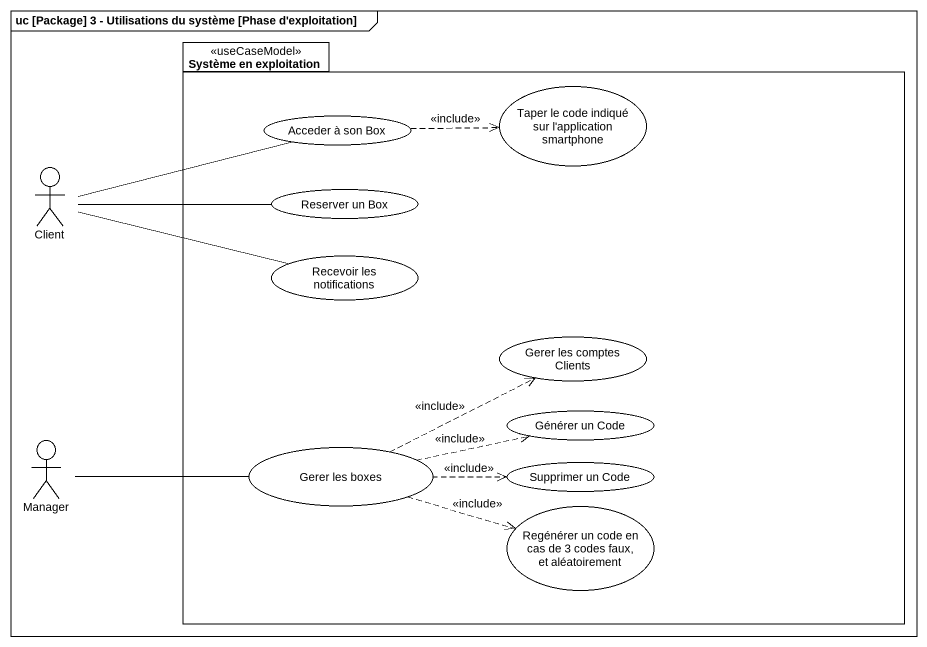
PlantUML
@startuml
mainframe uc [Package] 3 - Utilisations du système [Phase d'exploitation]
package "Système en exploitation" as Système_en_exploitation <<useCaseModel>> {
  usecase "Acceder à son Box" as Acceder_à_son_Box
  usecase "Taper le code indiqué sur l'application smartphone" as Taper_le_code_indiqué_sur_l
  usecase "Reserver un Box" as Reserver_un_Box
  usecase "Recevoir les notifications" as Recevoir_les_notifications
  usecase "Gerer les comptes Clients" as Gerer_les_comptes_Clients
  usecase "Gerer les boxes" as Gerer_les_boxes
  usecase "Générer un Code" as Générer_un_Code
  usecase "Supprimer un Code" as Supprimer_un_Code
  usecase "Regénérer un code en cas de 3 codes faux, et aléatoirement" as Regénérer_un_code_en_cas_de
}
actor Client
actor Manager
Acceder_à_son_Box .right.> Taper_le_code_indiqué_sur_l : <<include>>
Acceder_à_son_Box -left- Client
Client -right- Reserver_un_Box
Client -right- Recevoir_les_notifications
Gerer_les_boxes .right.> Gerer_les_comptes_Clients : <<include>>
Gerer_les_boxes -left- Manager
Gerer_les_boxes .right.> Générer_un_Code : <<include>>
Gerer_les_boxes .right.> Supprimer_un_Code : <<include>>
Gerer_les_boxes .right.> Regénérer_un_code_en_cas_de : <<include>>
@enduml
